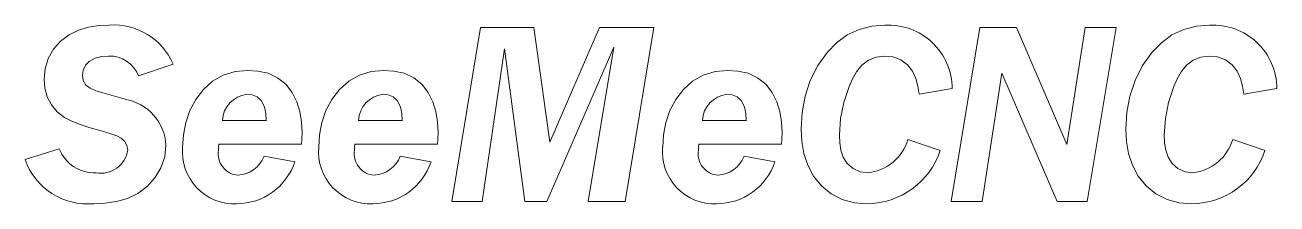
# Model space of a CAD drawing. Header units: millimetres. Extents: x 0 to 143, y 0 to 20.
import ezdxf

# ---------------------------------------------------------------- set-up
doc = ezdxf.new("R2010")
doc.units = ezdxf.units.MM

msp = doc.modelspace()

# ---------------------------------------------------------------- linework, layer by layer
at = {"color": 7, "linetype": 'Continuous', "lineweight": 15}
for p, q in [((48.7, 0), (51.99, 20)), ((51.99, 20), (58.08, 20)), ((58.08, 20), (59.93, 6.82)), ((59.93, 6.82), (65.65, 20)), ((65.65, 20), (71.86, 20)), ((71.86, 20), (68.56, 0)), ((105.96, 0), (109.26, 20)), ((109.26, 20), (113.49, 20)), ((113.49, 20), (119.26, 6.53)), ((119.26, 6.53), (121.37, 20)), ((121.37, 20), (124.9, 20)), ((124.9, 20), (121.59, 0)), ((54.73, 17.56), (52.17, 0)), ((57.05, 0), (54.73, 17.56)), ((67.28, 17.72), (59.59, 0)), ((64.32, 0), (67.28, 17.72)), ((16.71, 15.78), (12.74, 14.44)), ((111.81, 14.74), (109.52, 0)), ((118.15, 0), (111.81, 14.74)), ((106.1, 12.97), (102.29, 12.33)), ((143.36, 12.97), (139.55, 12.33)), ((8.54, 12.51), (11.22, 11.74)), ((22.36, 9.32), (27.4, 9.32)), ((37.98, 9.32), (43.01, 9.32)), ((77.43, 9.32), (82.47, 9.32)), ((-0.27, 4.82), (3.66, 6.05)), ((31.44, 6.58), (21.96, 6.58)), ((47.06, 6.58), (37.58, 6.58)), ((86.51, 6.58), (77.03, 6.58)), ((101.02, 7.12), (104.73, 5.86)), ((138.28, 7.12), (141.99, 5.86)), ((27.15, 5.21), (30.68, 4.55)), ((42.77, 5.21), (46.3, 4.55)), ((82.22, 5.21), (85.75, 4.55)), ((52.17, 0), (48.7, 0)), ((59.59, 0), (57.05, 0)), ((68.56, 0), (64.32, 0)), ((109.52, 0), (105.96, 0)), ((121.59, 0), (118.15, 0))]:
    msp.add_line(p, q, dxfattribs=at)
at = {"color": 7, "linetype": 'Continuous', "lineweight": 15, "flags": 128}
for points in [[(1.92, 14.05), (2.02, 15.26), (2.38, 16.43), (2.98, 17.5), (3.79, 18.41), (4.77, 19.14), (5.85, 19.68), (7, 20.03), (8.18, 20.22), (9.38, 20.27)], [(88.77, 8.31), (88.87, 10.22), (89.22, 12.1), (89.82, 13.91), (90.68, 15.62), (91.79, 17.18), (92.84, 18.25), (94.05, 19.14), (95.41, 19.78), (96.86, 20.16), (98.36, 20.27)], [(126.03, 8.31), (126.13, 10.22), (126.48, 12.1), (127.08, 13.91), (127.94, 15.62), (129.05, 17.18), (130.1, 18.25), (131.31, 19.14), (132.67, 19.78), (134.12, 20.16), (135.62, 20.27)], [(9.32, 16.71), (8.53, 16.66), (7.77, 16.48), (7.08, 16.1), (6.65, 15.66), (6.38, 15.11), (6.3, 14.49)], [(98.32, 16.71), (97.37, 16.6), (96.48, 16.24), (95.73, 15.66), (95.12, 14.92), (94.64, 14.09), (94.27, 13.21), (93.67, 11.39), (93.29, 9.52), (93.15, 7.61)], [(102.29, 12.33), (102.15, 13.24), (101.91, 14.14), (101.53, 14.98), (100.97, 15.72), (100.19, 16.29), (99.28, 16.62), (98.32, 16.71)], [(135.58, 16.71), (134.63, 16.6), (133.75, 16.24), (132.99, 15.66), (132.38, 14.92), (131.9, 14.09), (131.53, 13.21), (130.93, 11.39), (130.55, 9.52), (130.41, 7.61)], [(139.55, 12.33), (139.41, 13.24), (139.17, 14.14), (138.79, 14.98), (138.23, 15.72), (137.45, 16.29), (136.54, 16.62), (135.58, 16.71)], [(6.3, 14.49), (6.4, 13.9), (6.71, 13.38), (7.21, 13.03), (7.86, 12.73), (8.54, 12.51)], [(17.81, 6.23), (17.89, 7.67), (18.16, 9.09), (18.63, 10.45), (19.32, 11.72), (20.2, 12.87), (21.24, 13.82), (22.47, 14.53), (23.82, 14.94), (25.24, 15.07)], [(25.24, 15.07), (26.44, 14.99), (27.61, 14.73), (28.7, 14.22), (29.64, 13.47), (30.37, 12.52), (30.9, 11.46), (31.26, 10.33), (31.45, 9.16), (31.51, 7.98)], [(33.42, 6.23), (33.51, 7.67), (33.78, 9.09), (34.25, 10.45), (34.93, 11.72), (35.81, 12.87), (36.86, 13.82), (38.09, 14.53), (39.44, 14.94), (40.85, 15.07)], [(40.85, 15.07), (42.05, 14.99), (43.23, 14.73), (44.32, 14.22), (45.26, 13.47), (45.99, 12.52), (46.52, 11.46), (46.87, 10.33), (47.06, 9.16), (47.12, 7.98)], [(72.88, 6.23), (72.96, 7.67), (73.23, 9.09), (73.7, 10.45), (74.39, 11.72), (75.26, 12.87), (76.31, 13.82), (77.54, 14.53), (78.89, 14.94), (80.3, 15.07)], [(80.3, 15.07), (81.5, 14.99), (82.68, 14.73), (83.77, 14.22), (84.71, 13.47), (85.44, 12.52), (85.97, 11.46), (86.33, 10.33), (86.52, 9.16), (86.58, 7.98)], [(8.19, 8.18), (7.18, 8.47), (6.18, 8.8), (5.19, 9.18), (4.25, 9.66), (3.43, 10.31), (2.76, 11.1), (2.28, 12.02), (2, 13.01), (1.92, 14.05)], [(27.4, 9.32), (27.35, 10.11), (27.18, 10.89), (26.82, 11.6), (26.36, 12.02), (25.78, 12.26), (25.15, 12.33)], [(43.01, 9.32), (42.97, 10.11), (42.8, 10.89), (42.43, 11.6), (41.97, 12.02), (41.39, 12.26), (40.77, 12.33)], [(82.47, 9.32), (82.42, 10.11), (82.25, 10.89), (81.89, 11.6), (81.42, 12.02), (80.85, 12.26), (80.22, 12.33)], [(11.51, 5.9), (11.42, 6.44), (11.15, 6.91), (10.75, 7.28), (10.27, 7.54), (9.24, 7.88), (8.19, 8.18)], [(31.51, 7.98), (31.48, 7.19), (31.44, 6.58)], [(47.12, 7.98), (47.1, 7.19), (47.06, 6.58)], [(86.58, 7.98), (86.55, 7.19), (86.51, 6.58)], [(96.32, -0.27), (94.88, -0.16), (93.49, 0.22), (92.21, 0.88), (91.1, 1.79), (90.19, 2.91), (89.53, 4.16), (89.08, 5.5), (88.84, 6.9), (88.77, 8.31)], [(93.15, 7.61), (93.19, 6.75), (93.33, 5.91), (93.6, 5.09), (94.06, 4.37), (94.74, 3.78), (95.55, 3.41), (96.44, 3.29)], [(133.58, -0.27), (132.14, -0.16), (130.75, 0.22), (129.47, 0.88), (128.36, 1.79), (127.45, 2.91), (126.79, 4.16), (126.34, 5.5), (126.1, 6.9), (126.03, 8.31)], [(130.41, 7.61), (130.45, 6.75), (130.59, 5.91), (130.86, 5.09), (131.32, 4.37), (132, 3.78), (132.81, 3.41), (133.7, 3.29)], [(15.89, 6.46), (15.75, 5.13), (15.32, 3.86), (14.63, 2.72), (13.74, 1.72), (12.68, 0.91), (11.49, 0.34), (10.22, -0.02), (8.92, -0.22), (7.61, -0.27)], [(21.96, 6.58), (21.93, 6.2), (21.92, 5.91)], [(37.58, 6.58), (37.54, 6.2), (37.53, 5.91)], [(77.03, 6.58), (76.99, 6.2), (76.99, 5.91)]]:
    msp.add_lwpolyline(points, dxfattribs=at)
at = {"color": 7, "linetype": 'Continuous', "lineweight": 15}
for centre, radius, start, end in [((9.89, 12.88), 7.41, 23.0433, 93.9137), ((98.76, 12.95), 7.33, 0.1262, 93.1339), ((136.02, 12.95), 7.33, 0.1262, 93.1339), ((9.4, 13.13), 3.59, 21.4594, 91.3922), ((10.29, 6.21), 5.6, 2.5926, 80.5126), ((25.58, 9.13), 3.22, 97.5424, 176.7623), ((41.19, 9.13), 3.22, 97.5424, 176.7623), ((80.65, 9.13), 3.22, 97.5424, 176.7623), ((7.71, 7.63), 4.35, 201.2812, 272.2554), ((8.43, 6.35), 3.11, 259.8549, 351.8204), ((23.76, 5.7), 5.98, 174.878, 272.3427), ((24.36, 5.48), 2.48, 170.0868, 265.4752), ((39.38, 5.7), 5.98, 174.878, 272.3427), ((39.97, 5.48), 2.48, 170.0868, 265.4752), ((78.83, 5.7), 5.98, 174.878, 272.3427), ((79.42, 5.48), 2.48, 170.0868, 265.4752), ((96.25, 8.65), 8.92, 270.4467, 341.7848), ((95.82, 8.68), 5.43, 276.6216, 343.3156), ((133.51, 8.65), 8.92, 270.4467, 341.7848), ((133.08, 8.68), 5.43, 276.6216, 343.3156), ((6.93, 7.32), 7.62, 199.1104, 275.0895), ((24, 6.77), 7.04, 270.0376, 341.6538), ((23.95, 6.44), 3.43, 273.4846, 338.9591), ((39.62, 6.77), 7.04, 270.0376, 341.6538), ((39.57, 6.44), 3.43, 273.4846, 338.9591), ((79.07, 6.77), 7.04, 270.0376, 341.6538), ((79.02, 6.44), 3.43, 273.4846, 338.9591)]:
    msp.add_arc(centre, radius, start, end, dxfattribs=at)

doc.saveas('drawing.dxf')
